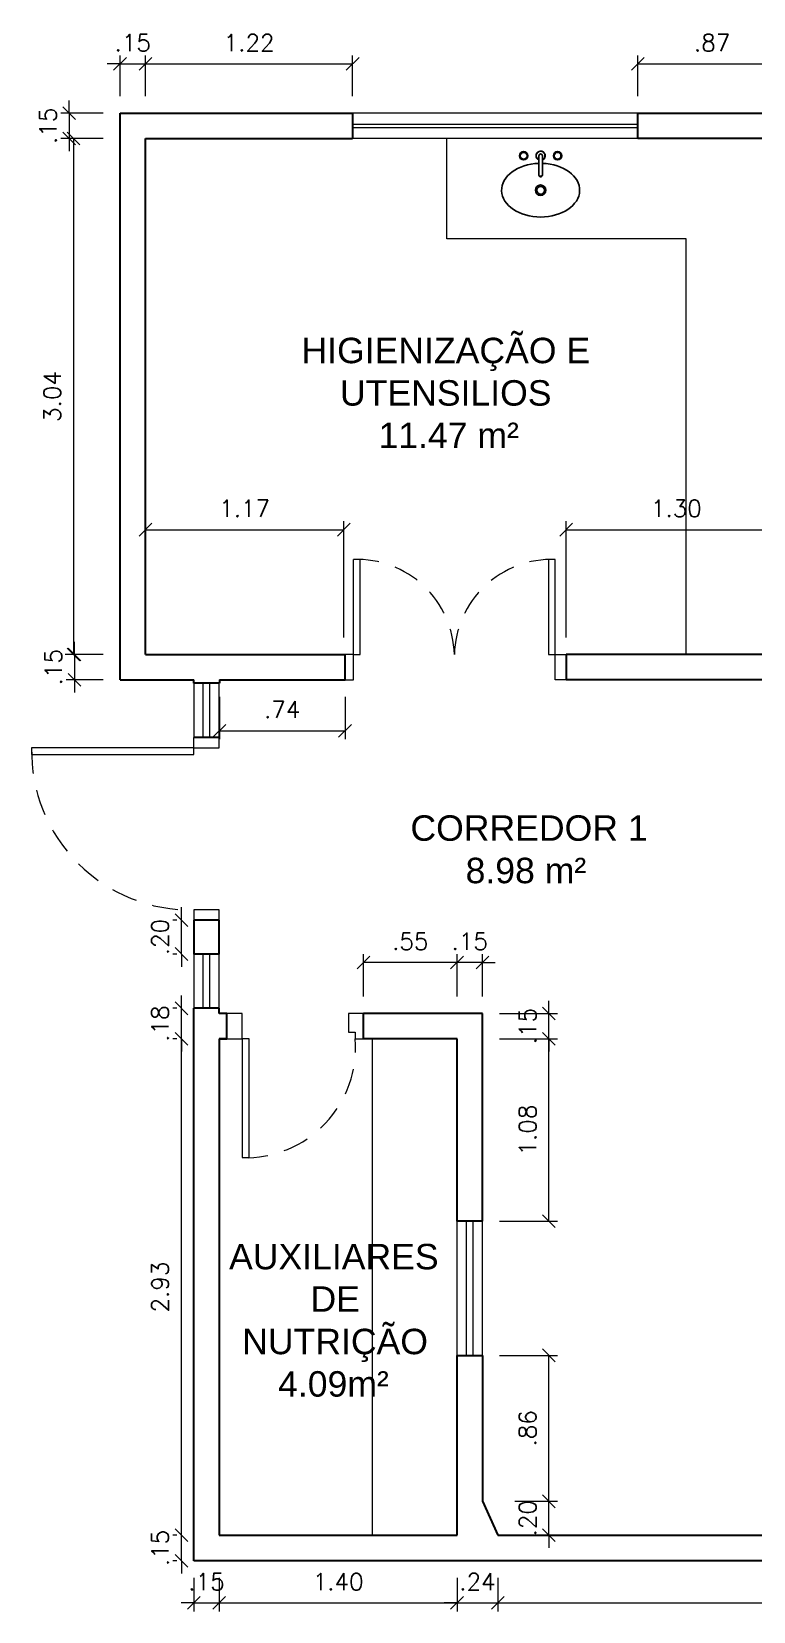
# Model space of a CAD drawing. Header units: centimetres. Extents: x 459.1 to 510, y 305.5 to 323.6.
# Drawn here: x 459.08 to 463.33, y 310.92 to 320.23 of the extents above; entities that cross this region are included whole.
import ezdxf

# ---------------------------------------------------------------- set-up
doc = ezdxf.new("R2010")
doc.units = ezdxf.units.CM
doc.header["$LTSCALE"] = 0.8
doc.linetypes.add('CONTINU', pattern=[0])
doc.linetypes.add('HIDDEN', pattern=[9.525, 6.35, -3.175])
for name, color, linetype, lineweight in [('ARQ-ALVENARIA', 1, 'Continuous', 30), ('ARQ-ALVENARIA FINA', 1, 'Continuous', 20), ('ARQ-COTAS', 30, 'Continuous', 9), ('ARQ-ESQ-TRACEJADA', 2, 'HIDDEN', 9), ('ARQ-ESQUADRIA', 2, 'Continuous', 15), ('ARQ-JANELA', 3, 'CONTINU', 15), ('ARQ-MÓVEIS', 170, 'Continuous', 9), ('ARQ-TEXTO4', 4, 'Continuous', 30)]:
    doc.layers.add(name, color=color, linetype=linetype, lineweight=lineweight)
doc.layers.add('Peça Sanitária', color=9, linetype='Continuous')
doc.styles.add('arial', font='arial.ttf')
doc.styles.add('Romans_Anot', font='romans.shx')
doc.dimstyles.new('Escala 1-50', dxfattribs={"dimscale": 0.5, "dimtxt": 0.2, "dimasz": 0.15, "dimexe": 0.1, "dimexo": 0.2, "dimgap": 0.15, "dimtad": 1, "dimzin": 4, "dimdsep": 46, "dimtxsty": 'Romans_Anot', "dimblk": 'OBLIQUE', "dimcen": 0.25, "dimclrd": 256, "dimclre": 256, "dimclrt": 2, "dimadec": 0, "dimazin": 0, "dimtfac": 1, "dimtix": 1, "dimtmove": 2, "dimatfit": 3, "dimfxl": 1, "dimtfillclr": 256, "dimlwd": -1, "dimlwe": -1, "dimarcsym": 0})

# ---------------------------------------------------------------- blocks, each defined once
blk = doc.blocks.new('_Oblique')
at = {"color": 0, "linetype": 'ByBlock', "lineweight": -2}
blk.add_line((-0.5, -0.5), (0.5, 0.5), dxfattribs=at)
blk = doc.blocks.new('*D74')
at = {"layer": 'ARQ-COTAS', "ltscale": 0.03, "transparency": 16777216}
for p, q in [((459.5972, 319.8491), (459.5972, 320.0888)), ((459.7472, 319.8491), (459.7472, 320.0888)), ((459.5972, 320.0388), (459.5222, 320.0388)), ((459.5972, 320.0388), (459.7472, 320.0388)), ((459.7472, 320.0388), (459.8222, 320.0388))]:
    blk.add_line(p, q, dxfattribs=at)
at = {"layer": 'Defpoints', "color": 0, "lineweight": 5, "ltscale": 0.03, "transparency": 16777216}
for p in [(459.7472, 320.0388), (459.5972, 319.7491), (459.7472, 319.7491)]:
    blk.add_point(p, dxfattribs=at)
at = {"layer": 'ARQ-COTAS', "ltscale": 0.03, "transparency": 16777216, "xscale": 0.075, "yscale": 0.075, "zscale": 0.075}
blk.add_blockref('_Oblique', (459.5972, 320.0388), dxfattribs=at)
at = {"layer": 'ARQ-COTAS', "ltscale": 0.03, "transparency": 16777216, "xscale": 0.075, "yscale": 0.075, "zscale": 0.075, "rotation": 180}
blk.add_blockref('_Oblique', (459.7472, 320.0388), dxfattribs=at)
at = {"layer": 'ARQ-COTAS', "color": 2, "ltscale": 0.03, "transparency": 16777216, "insert": (459.6722, 320.1638), "char_height": 0.1, "attachment_point": 5, "style": 'Romans_Anot'}
blk.add_mtext('.15', dxfattribs=at)
blk = doc.blocks.new('*D75')
at = {"layer": 'ARQ-COTAS', "ltscale": 0.03, "transparency": 16777216}
for p, q in [((459.7472, 319.8491), (459.7472, 320.0888)), ((460.9672, 319.8491), (460.9672, 320.0888)), ((459.7472, 320.0388), (460.9672, 320.0388))]:
    blk.add_line(p, q, dxfattribs=at)
at = {"layer": 'Defpoints', "color": 0, "lineweight": 5, "ltscale": 0.03, "transparency": 16777216}
for p in [(460.9672, 320.0388), (459.7472, 319.7491), (460.9672, 319.7491)]:
    blk.add_point(p, dxfattribs=at)
at = {"layer": 'ARQ-COTAS', "ltscale": 0.03, "transparency": 16777216, "xscale": 0.075, "yscale": 0.075, "zscale": 0.075, "rotation": 180}
blk.add_blockref('_Oblique', (459.7472, 320.0388), dxfattribs=at)
at = {"layer": 'ARQ-COTAS', "ltscale": 0.03, "transparency": 16777216, "xscale": 0.075, "yscale": 0.075, "zscale": 0.075}
blk.add_blockref('_Oblique', (460.9672, 320.0388), dxfattribs=at)
at = {"layer": 'ARQ-COTAS', "color": 2, "ltscale": 0.03, "transparency": 16777216, "insert": (460.3572, 320.1638), "char_height": 0.1, "attachment_point": 5, "style": 'Romans_Anot'}
blk.add_mtext('1.22', dxfattribs=at)
blk = doc.blocks.new('*D77')
at = {"layer": 'ARQ-COTAS', "ltscale": 0.03, "transparency": 16777216}
for p, q in [((462.6472, 319.8491), (462.6472, 320.0888)), ((463.5218, 319.8491), (463.5218, 320.0888)), ((462.6472, 320.0388), (463.5218, 320.0388))]:
    blk.add_line(p, q, dxfattribs=at)
at = {"layer": 'Defpoints', "color": 0, "lineweight": 5, "ltscale": 0.03, "transparency": 16777216}
for p in [(463.5218, 320.0388), (462.6472, 319.7491), (463.5218, 319.7491)]:
    blk.add_point(p, dxfattribs=at)
at = {"layer": 'ARQ-COTAS', "ltscale": 0.03, "transparency": 16777216, "xscale": 0.075, "yscale": 0.075, "zscale": 0.075, "rotation": 180}
blk.add_blockref('_Oblique', (462.6472, 320.0388), dxfattribs=at)
at = {"layer": 'ARQ-COTAS', "ltscale": 0.03, "transparency": 16777216, "xscale": 0.075, "yscale": 0.075, "zscale": 0.075}
blk.add_blockref('_Oblique', (463.5218, 320.0388), dxfattribs=at)
at = {"layer": 'ARQ-COTAS', "color": 2, "ltscale": 0.03, "transparency": 16777216, "insert": (463.0845, 320.1638), "char_height": 0.1, "attachment_point": 5, "style": 'Romans_Anot'}
blk.add_mtext('.87', dxfattribs=at)
blk = doc.blocks.new('*D105')
at = {"layer": 'ARQ-COTAS', "ltscale": 0.03, "transparency": 16777216}
for p, q in [((459.9585, 311.3691), (459.9585, 311.4441)), ((459.9318, 311.3691), (459.9085, 311.3691)), ((459.9585, 311.2191), (459.9585, 311.3691)), ((459.9318, 311.2191), (459.9085, 311.2191)), ((459.9585, 311.2191), (459.9585, 311.1441))]:
    blk.add_line(p, q, dxfattribs=at)
at = {"layer": 'Defpoints', "color": 0, "lineweight": 5, "ltscale": 0.03, "transparency": 16777216}
for p in [(459.9585, 311.3691), (460.0318, 311.3691), (460.0318, 311.2191)]:
    blk.add_point(p, dxfattribs=at)
at = {"layer": 'ARQ-COTAS', "ltscale": 0.03, "transparency": 16777216, "xscale": 0.075, "yscale": 0.075, "zscale": 0.075}
for p, rotation in [((459.9585, 311.3691), 270), ((459.9585, 311.2191), 90)]:
    blk.add_blockref('_Oblique', p, dxfattribs=dict(at, rotation=rotation))
at = {"layer": 'ARQ-COTAS', "color": 2, "ltscale": 0.03, "transparency": 16777216, "insert": (459.8335, 311.2941), "char_height": 0.1, "attachment_point": 5, "rotation": 90, "style": 'Romans_Anot'}
blk.add_mtext('.15', dxfattribs=at)
blk = doc.blocks.new('*D106')
at = {"layer": 'ARQ-COTAS', "ltscale": 0.03, "transparency": 16777216}
for p, q in [((459.9318, 314.2941), (459.9085, 314.2941)), ((459.9585, 311.3691), (459.9585, 314.2941)), ((459.9318, 311.3691), (459.9085, 311.3691))]:
    blk.add_line(p, q, dxfattribs=at)
at = {"layer": 'Defpoints', "color": 0, "lineweight": 5, "ltscale": 0.03, "transparency": 16777216}
for p in [(459.9585, 314.2941), (460.0318, 314.2941), (460.0318, 311.3691)]:
    blk.add_point(p, dxfattribs=at)
at = {"layer": 'ARQ-COTAS', "ltscale": 0.03, "transparency": 16777216, "xscale": 0.075, "yscale": 0.075, "zscale": 0.075}
for p, rotation in [((459.9585, 314.2941), 90), ((459.9585, 311.3691), 270)]:
    blk.add_blockref('_Oblique', p, dxfattribs=dict(at, rotation=rotation))
at = {"layer": 'ARQ-COTAS', "color": 2, "ltscale": 0.03, "transparency": 16777216, "insert": (459.8335, 312.8316), "char_height": 0.1, "attachment_point": 5, "rotation": 90, "style": 'Romans_Anot'}
blk.add_mtext('2.93', dxfattribs=at)
blk = doc.blocks.new('*D107')
at = {"layer": 'ARQ-COTAS', "ltscale": 0.03, "transparency": 16777216}
for p, q in [((459.9318, 314.4741), (459.9085, 314.4741)), ((459.9585, 314.4741), (459.9585, 314.5491)), ((459.9585, 314.2941), (459.9585, 314.4741)), ((459.9318, 314.2941), (459.9085, 314.2941)), ((459.9585, 314.2941), (459.9585, 314.2191))]:
    blk.add_line(p, q, dxfattribs=at)
at = {"layer": 'Defpoints', "color": 0, "lineweight": 5, "ltscale": 0.03, "transparency": 16777216}
for p in [(459.9585, 314.4741), (460.0318, 314.4741), (460.0318, 314.2941)]:
    blk.add_point(p, dxfattribs=at)
at = {"layer": 'ARQ-COTAS', "ltscale": 0.03, "transparency": 16777216, "xscale": 0.075, "yscale": 0.075, "zscale": 0.075}
for p, rotation in [((459.9585, 314.4741), 270), ((459.9585, 314.2941), 90)]:
    blk.add_blockref('_Oblique', p, dxfattribs=dict(at, rotation=rotation))
at = {"layer": 'ARQ-COTAS', "color": 2, "ltscale": 0.03, "transparency": 16777216, "insert": (459.8335, 314.3841), "char_height": 0.1, "attachment_point": 5, "rotation": 90, "style": 'Romans_Anot'}
blk.add_mtext('.18', dxfattribs=at)
blk = doc.blocks.new('*D109')
at = {"layer": 'ARQ-COTAS', "ltscale": 0.03, "transparency": 16777216}
for p, q in [((459.9585, 314.9941), (459.9585, 315.0691)), ((459.9318, 314.9941), (459.9085, 314.9941)), ((459.9585, 314.7941), (459.9585, 314.9941)), ((459.9318, 314.7941), (459.9085, 314.7941)), ((459.9585, 314.7941), (459.9585, 314.7191))]:
    blk.add_line(p, q, dxfattribs=at)
at = {"layer": 'Defpoints', "color": 0, "lineweight": 5, "ltscale": 0.03, "transparency": 16777216}
for p in [(459.9585, 314.9941), (460.0318, 314.9941), (460.0318, 314.7941)]:
    blk.add_point(p, dxfattribs=at)
at = {"layer": 'ARQ-COTAS', "ltscale": 0.03, "transparency": 16777216, "xscale": 0.075, "yscale": 0.075, "zscale": 0.075}
for p, rotation in [((459.9585, 314.9941), 270), ((459.9585, 314.7941), 90)]:
    blk.add_blockref('_Oblique', p, dxfattribs=dict(at, rotation=rotation))
at = {"layer": 'ARQ-COTAS', "color": 2, "ltscale": 0.03, "transparency": 16777216, "insert": (459.8335, 314.8941), "char_height": 0.1, "attachment_point": 5, "rotation": 90, "style": 'Romans_Anot'}
blk.add_mtext('.20', dxfattribs=at)
blk = doc.blocks.new('*D111')
at = {"layer": 'ARQ-COTAS', "ltscale": 0.03, "transparency": 16777216}
for p, q in [((459.7472, 316.6591), (459.7472, 317.3445)), ((459.7472, 317.2945), (460.9147, 317.2945)), ((460.9147, 316.6591), (460.9147, 317.3445))]:
    blk.add_line(p, q, dxfattribs=at)
at = {"layer": 'Defpoints', "color": 0, "lineweight": 5, "ltscale": 0.03, "transparency": 16777216}
for p in [(460.9147, 317.2945), (459.7472, 316.5591), (460.9147, 316.5591)]:
    blk.add_point(p, dxfattribs=at)
at = {"layer": 'ARQ-COTAS', "ltscale": 0.03, "transparency": 16777216, "xscale": 0.075, "yscale": 0.075, "zscale": 0.075, "rotation": 180}
blk.add_blockref('_Oblique', (459.7472, 317.2945), dxfattribs=at)
at = {"layer": 'ARQ-COTAS', "ltscale": 0.03, "transparency": 16777216, "xscale": 0.075, "yscale": 0.075, "zscale": 0.075}
blk.add_blockref('_Oblique', (460.9147, 317.2945), dxfattribs=at)
at = {"layer": 'ARQ-COTAS', "color": 2, "ltscale": 0.03, "transparency": 16777216, "insert": (460.331, 317.4195), "char_height": 0.1, "attachment_point": 5, "style": 'Romans_Anot'}
blk.add_mtext('1.17', dxfattribs=at)
blk = doc.blocks.new('*D113')
at = {"layer": 'ARQ-COTAS', "ltscale": 0.03, "transparency": 16777216}
for p, q in [((462.2252, 316.6591), (462.2252, 317.3445)), ((462.2252, 317.2945), (463.5218, 317.2945)), ((463.5218, 316.6591), (463.5218, 317.3445))]:
    blk.add_line(p, q, dxfattribs=at)
at = {"layer": 'Defpoints', "color": 0, "lineweight": 5, "ltscale": 0.03, "transparency": 16777216}
for p in [(463.5218, 317.2945), (462.2252, 316.5591), (463.5218, 316.5591)]:
    blk.add_point(p, dxfattribs=at)
at = {"layer": 'ARQ-COTAS', "ltscale": 0.03, "transparency": 16777216, "xscale": 0.075, "yscale": 0.075, "zscale": 0.075, "rotation": 180}
blk.add_blockref('_Oblique', (462.2252, 317.2945), dxfattribs=at)
at = {"layer": 'ARQ-COTAS', "ltscale": 0.03, "transparency": 16777216, "xscale": 0.075, "yscale": 0.075, "zscale": 0.075}
blk.add_blockref('_Oblique', (463.5218, 317.2945), dxfattribs=at)
at = {"layer": 'ARQ-COTAS', "color": 2, "ltscale": 0.03, "transparency": 16777216, "insert": (462.8735, 317.4195), "char_height": 0.1, "attachment_point": 5, "style": 'Romans_Anot'}
blk.add_mtext('1.30', dxfattribs=at)
blk = doc.blocks.new('*D115')
at = {"layer": 'ARQ-COTAS', "ltscale": 0.03, "transparency": 16777216}
for p, q in [((460.1822, 316.3091), (460.1822, 316.0599)), ((460.9222, 316.3091), (460.9222, 316.0599)), ((460.1822, 316.1099), (460.9222, 316.1099))]:
    blk.add_line(p, q, dxfattribs=at)
at = {"layer": 'Defpoints', "color": 0, "lineweight": 5, "ltscale": 0.03, "transparency": 16777216}
for p in [(460.1822, 316.4091), (460.9222, 316.4091), (460.9222, 316.1099)]:
    blk.add_point(p, dxfattribs=at)
at = {"layer": 'ARQ-COTAS', "ltscale": 0.03, "transparency": 16777216, "xscale": 0.075, "yscale": 0.075, "zscale": 0.075, "rotation": 180}
blk.add_blockref('_Oblique', (460.1822, 316.1099), dxfattribs=at)
at = {"layer": 'ARQ-COTAS', "ltscale": 0.03, "transparency": 16777216, "xscale": 0.075, "yscale": 0.075, "zscale": 0.075}
blk.add_blockref('_Oblique', (460.9222, 316.1099), dxfattribs=at)
at = {"layer": 'ARQ-COTAS', "color": 2, "ltscale": 0.03, "transparency": 16777216, "insert": (460.5522, 316.2349), "char_height": 0.1, "attachment_point": 5, "style": 'Romans_Anot'}
blk.add_mtext('.74', dxfattribs=at)
blk = doc.blocks.new('*D121')
at = {"layer": 'ARQ-COTAS', "ltscale": 0.03, "transparency": 16777216}
for p, q in [((460.0318, 311.1191), (460.0318, 310.9203)), ((460.1818, 311.1191), (460.1818, 310.9203)), ((460.0318, 310.9703), (459.9568, 310.9703)), ((460.0318, 310.9703), (460.1818, 310.9703)), ((460.1818, 310.9703), (460.2568, 310.9703))]:
    blk.add_line(p, q, dxfattribs=at)
at = {"layer": 'Defpoints', "color": 0, "lineweight": 5, "ltscale": 0.03, "transparency": 16777216}
for p in [(460.0318, 311.2191), (460.1818, 311.2191), (460.1818, 310.9703)]:
    blk.add_point(p, dxfattribs=at)
at = {"layer": 'ARQ-COTAS', "ltscale": 0.03, "transparency": 16777216, "xscale": 0.075, "yscale": 0.075, "zscale": 0.075}
blk.add_blockref('_Oblique', (460.0318, 310.9703), dxfattribs=at)
at = {"layer": 'ARQ-COTAS', "ltscale": 0.03, "transparency": 16777216, "xscale": 0.075, "yscale": 0.075, "zscale": 0.075, "rotation": 180}
blk.add_blockref('_Oblique', (460.1818, 310.9703), dxfattribs=at)
at = {"layer": 'ARQ-COTAS', "color": 2, "ltscale": 0.03, "transparency": 16777216, "insert": (460.1068, 311.0953), "char_height": 0.1, "attachment_point": 5, "style": 'Romans_Anot'}
blk.add_mtext('.15', dxfattribs=at)
blk = doc.blocks.new('*D122')
at = {"layer": 'ARQ-COTAS', "ltscale": 0.03, "transparency": 16777216}
for p, q in [((460.1818, 311.1191), (460.1818, 310.9203)), ((461.5818, 311.1191), (461.5818, 310.9203)), ((460.1818, 310.9703), (461.5818, 310.9703))]:
    blk.add_line(p, q, dxfattribs=at)
at = {"layer": 'Defpoints', "color": 0, "lineweight": 5, "ltscale": 0.03, "transparency": 16777216}
for p in [(460.1818, 311.2191), (461.5818, 311.2191), (461.5818, 310.9703)]:
    blk.add_point(p, dxfattribs=at)
at = {"layer": 'ARQ-COTAS', "ltscale": 0.03, "transparency": 16777216, "xscale": 0.075, "yscale": 0.075, "zscale": 0.075, "rotation": 180}
blk.add_blockref('_Oblique', (460.1818, 310.9703), dxfattribs=at)
at = {"layer": 'ARQ-COTAS', "ltscale": 0.03, "transparency": 16777216, "xscale": 0.075, "yscale": 0.075, "zscale": 0.075}
blk.add_blockref('_Oblique', (461.5818, 310.9703), dxfattribs=at)
at = {"layer": 'ARQ-COTAS', "color": 2, "ltscale": 0.03, "transparency": 16777216, "insert": (460.8818, 311.0953), "char_height": 0.1, "attachment_point": 5, "style": 'Romans_Anot'}
blk.add_mtext('1.40', dxfattribs=at)
blk = doc.blocks.new('*D123')
at = {"layer": 'ARQ-COTAS', "ltscale": 0.03, "transparency": 16777216}
for p, q in [((461.5818, 311.1191), (461.5818, 310.9203)), ((461.8228, 311.1191), (461.8228, 310.9203)), ((461.5818, 310.9703), (461.5068, 310.9703)), ((461.5818, 310.9703), (461.8228, 310.9703)), ((461.8228, 310.9703), (461.8978, 310.9703))]:
    blk.add_line(p, q, dxfattribs=at)
at = {"layer": 'Defpoints', "color": 0, "lineweight": 5, "ltscale": 0.03, "transparency": 16777216}
for p in [(461.5818, 311.2191), (461.8228, 311.2191), (461.8228, 310.9703)]:
    blk.add_point(p, dxfattribs=at)
at = {"layer": 'ARQ-COTAS', "ltscale": 0.03, "transparency": 16777216, "xscale": 0.075, "yscale": 0.075, "zscale": 0.075}
blk.add_blockref('_Oblique', (461.5818, 310.9703), dxfattribs=at)
at = {"layer": 'ARQ-COTAS', "ltscale": 0.03, "transparency": 16777216, "xscale": 0.075, "yscale": 0.075, "zscale": 0.075, "rotation": 180}
blk.add_blockref('_Oblique', (461.8228, 310.9703), dxfattribs=at)
at = {"layer": 'ARQ-COTAS', "color": 2, "ltscale": 0.03, "transparency": 16777216, "insert": (461.7023, 311.0953), "char_height": 0.1, "attachment_point": 5, "style": 'Romans_Anot'}
blk.add_mtext('.24', dxfattribs=at)
blk = doc.blocks.new('*D124')
at = {"layer": 'ARQ-COTAS', "ltscale": 0.03, "transparency": 16777216}
for p, q in [((461.8228, 311.1191), (461.8228, 310.9203)), ((466.18, 311.1191), (466.18, 310.9203)), ((461.8228, 310.9703), (466.18, 310.9703))]:
    blk.add_line(p, q, dxfattribs=at)
at = {"layer": 'Defpoints', "color": 0, "lineweight": 5, "ltscale": 0.03, "transparency": 16777216}
for p in [(461.8228, 311.2191), (466.18, 311.2191), (466.18, 310.9703)]:
    blk.add_point(p, dxfattribs=at)
at = {"layer": 'ARQ-COTAS', "ltscale": 0.03, "transparency": 16777216, "xscale": 0.075, "yscale": 0.075, "zscale": 0.075, "rotation": 180}
blk.add_blockref('_Oblique', (461.8228, 310.9703), dxfattribs=at)
at = {"layer": 'ARQ-COTAS', "ltscale": 0.03, "transparency": 16777216, "xscale": 0.075, "yscale": 0.075, "zscale": 0.075}
blk.add_blockref('_Oblique', (466.18, 310.9703), dxfattribs=at)
at = {"layer": 'ARQ-COTAS', "color": 2, "ltscale": 0.03, "transparency": 16777216, "insert": (464.0014, 311.0953), "char_height": 0.1, "attachment_point": 5, "style": 'Romans_Anot'}
blk.add_mtext('4.36', dxfattribs=at)
blk = doc.blocks.new('*D133')
at = {"layer": 'ARQ-COTAS', "ltscale": 0.03, "transparency": 16777216}
for p, q in [((462.1228, 311.5691), (462.1228, 311.6441)), ((461.9228, 311.5691), (462.1728, 311.5691)), ((462.1228, 311.3691), (462.1228, 311.5691)), ((461.9228, 311.3691), (462.1728, 311.3691)), ((462.1228, 311.3691), (462.1228, 311.2941))]:
    blk.add_line(p, q, dxfattribs=at)
at = {"layer": 'Defpoints', "color": 0, "lineweight": 5, "ltscale": 0.03, "transparency": 16777216}
for p in [(461.8228, 311.5691), (462.1228, 311.5691), (461.8228, 311.3691)]:
    blk.add_point(p, dxfattribs=at)
at = {"layer": 'ARQ-COTAS', "ltscale": 0.03, "transparency": 16777216, "xscale": 0.075, "yscale": 0.075, "zscale": 0.075}
for p, rotation in [((462.1228, 311.5691), 270), ((462.1228, 311.3691), 90)]:
    blk.add_blockref('_Oblique', p, dxfattribs=dict(at, rotation=rotation))
at = {"layer": 'ARQ-COTAS', "color": 2, "ltscale": 0.03, "transparency": 16777216, "insert": (461.9978, 311.4691), "char_height": 0.1, "attachment_point": 5, "rotation": 90, "style": 'Romans_Anot'}
blk.add_mtext('.20', dxfattribs=at)
blk = doc.blocks.new('*D134')
at = {"layer": 'ARQ-COTAS', "ltscale": 0.03, "transparency": 16777216}
for p, q in [((461.8318, 312.4291), (462.1728, 312.4291)), ((462.1228, 311.5691), (462.1228, 312.4291)), ((461.9228, 311.5691), (462.1728, 311.5691))]:
    blk.add_line(p, q, dxfattribs=at)
at = {"layer": 'Defpoints', "color": 0, "lineweight": 5, "ltscale": 0.03, "transparency": 16777216}
for p in [(461.7318, 312.4291), (462.1228, 312.4291), (461.8228, 311.5691)]:
    blk.add_point(p, dxfattribs=at)
at = {"layer": 'ARQ-COTAS', "ltscale": 0.03, "transparency": 16777216, "xscale": 0.075, "yscale": 0.075, "zscale": 0.075}
for p, rotation in [((462.1228, 312.4291), 90), ((462.1228, 311.5691), 270)]:
    blk.add_blockref('_Oblique', p, dxfattribs=dict(at, rotation=rotation))
at = {"layer": 'ARQ-COTAS', "color": 2, "ltscale": 0.03, "transparency": 16777216, "insert": (461.9978, 311.9991), "char_height": 0.1, "attachment_point": 5, "rotation": 90, "style": 'Romans_Anot'}
blk.add_mtext('.86', dxfattribs=at)
blk = doc.blocks.new('*D136')
at = {"layer": 'ARQ-COTAS', "ltscale": 0.03, "transparency": 16777216}
for p, q in [((461.8318, 314.2941), (462.1728, 314.2941)), ((462.1228, 313.2191), (462.1228, 314.2941)), ((461.8318, 313.2191), (462.1728, 313.2191))]:
    blk.add_line(p, q, dxfattribs=at)
at = {"layer": 'Defpoints', "color": 0, "lineweight": 5, "ltscale": 0.03, "transparency": 16777216}
for p in [(461.7318, 314.2941), (462.1228, 314.2941), (461.7318, 313.2191)]:
    blk.add_point(p, dxfattribs=at)
at = {"layer": 'ARQ-COTAS', "ltscale": 0.03, "transparency": 16777216, "xscale": 0.075, "yscale": 0.075, "zscale": 0.075}
for p, rotation in [((462.1228, 314.2941), 90), ((462.1228, 313.2191), 270)]:
    blk.add_blockref('_Oblique', p, dxfattribs=dict(at, rotation=rotation))
at = {"layer": 'ARQ-COTAS', "color": 2, "ltscale": 0.03, "transparency": 16777216, "insert": (461.9978, 313.7566), "char_height": 0.1, "attachment_point": 5, "rotation": 90, "style": 'Romans_Anot'}
blk.add_mtext('1.08', dxfattribs=at)
blk = doc.blocks.new('*D137')
at = {"layer": 'ARQ-COTAS', "ltscale": 0.03, "transparency": 16777216}
for p, q in [((462.1228, 314.4441), (462.1228, 314.5191)), ((461.8318, 314.4441), (462.1728, 314.4441)), ((462.1228, 314.2941), (462.1228, 314.4441)), ((461.8318, 314.2941), (462.1728, 314.2941)), ((462.1228, 314.2941), (462.1228, 314.2191))]:
    blk.add_line(p, q, dxfattribs=at)
at = {"layer": 'Defpoints', "color": 0, "lineweight": 5, "ltscale": 0.03, "transparency": 16777216}
for p in [(461.7318, 314.4441), (462.1228, 314.4441), (461.7318, 314.2941)]:
    blk.add_point(p, dxfattribs=at)
at = {"layer": 'ARQ-COTAS', "ltscale": 0.03, "transparency": 16777216, "xscale": 0.075, "yscale": 0.075, "zscale": 0.075}
for p, rotation in [((462.1228, 314.4441), 270), ((462.1228, 314.2941), 90)]:
    blk.add_blockref('_Oblique', p, dxfattribs=dict(at, rotation=rotation))
at = {"layer": 'ARQ-COTAS', "color": 2, "ltscale": 0.03, "transparency": 16777216, "insert": (461.9978, 314.3691), "char_height": 0.1, "attachment_point": 5, "rotation": 90, "style": 'Romans_Anot'}
blk.add_mtext('.15', dxfattribs=at)
blk = doc.blocks.new('*D138')
at = {"layer": 'ARQ-COTAS', "ltscale": 0.03, "transparency": 16777216}
for p, q in [((461.5818, 314.7438), (461.5068, 314.7438)), ((461.5818, 314.5441), (461.5818, 314.7938)), ((461.7318, 314.7438), (461.5818, 314.7438)), ((461.7318, 314.5441), (461.7318, 314.7938)), ((461.7318, 314.7438), (461.8068, 314.7438))]:
    blk.add_line(p, q, dxfattribs=at)
at = {"layer": 'Defpoints', "color": 0, "lineweight": 5, "ltscale": 0.03, "transparency": 16777216}
for p in [(461.5818, 314.7438), (461.5818, 314.4441), (461.7318, 314.4441)]:
    blk.add_point(p, dxfattribs=at)
at = {"layer": 'ARQ-COTAS', "ltscale": 0.03, "transparency": 16777216, "xscale": 0.075, "yscale": 0.075, "zscale": 0.075}
blk.add_blockref('_Oblique', (461.5818, 314.7438), dxfattribs=at)
at = {"layer": 'ARQ-COTAS', "ltscale": 0.03, "transparency": 16777216, "xscale": 0.075, "yscale": 0.075, "zscale": 0.075, "rotation": 180}
blk.add_blockref('_Oblique', (461.7318, 314.7438), dxfattribs=at)
at = {"layer": 'ARQ-COTAS', "color": 2, "ltscale": 0.03, "transparency": 16777216, "insert": (461.6568, 314.8688), "char_height": 0.1, "attachment_point": 5, "style": 'Romans_Anot'}
blk.add_mtext('.15', dxfattribs=at)
blk = doc.blocks.new('*D139')
at = {"layer": 'ARQ-COTAS', "ltscale": 0.03, "transparency": 16777216}
for p, q in [((461.0318, 314.5441), (461.0318, 314.7938)), ((461.5818, 314.7438), (461.0318, 314.7438)), ((461.5818, 314.5441), (461.5818, 314.7938))]:
    blk.add_line(p, q, dxfattribs=at)
at = {"layer": 'Defpoints', "color": 0, "lineweight": 5, "ltscale": 0.03, "transparency": 16777216}
for p in [(461.0318, 314.7438), (461.0318, 314.4441), (461.5818, 314.4441)]:
    blk.add_point(p, dxfattribs=at)
at = {"layer": 'ARQ-COTAS', "ltscale": 0.03, "transparency": 16777216, "xscale": 0.075, "yscale": 0.075, "zscale": 0.075, "rotation": 180}
blk.add_blockref('_Oblique', (461.0318, 314.7438), dxfattribs=at)
at = {"layer": 'ARQ-COTAS', "ltscale": 0.03, "transparency": 16777216, "xscale": 0.075, "yscale": 0.075, "zscale": 0.075}
blk.add_blockref('_Oblique', (461.5818, 314.7438), dxfattribs=at)
at = {"layer": 'ARQ-COTAS', "color": 2, "ltscale": 0.03, "transparency": 16777216, "insert": (461.3068, 314.8688), "char_height": 0.1, "attachment_point": 5, "style": 'Romans_Anot'}
blk.add_mtext('.55', dxfattribs=at)
blk = doc.blocks.new('*D399')
at = {"layer": 'ARQ-COTAS', "ltscale": 0.03, "transparency": 16777216}
for p, q in [((459.2982, 319.7491), (459.2982, 319.8241)), ((459.4972, 319.7491), (459.2482, 319.7491)), ((459.2982, 319.7491), (459.2982, 319.5991)), ((459.4972, 319.5991), (459.2482, 319.5991)), ((459.2982, 319.5991), (459.2982, 319.5241))]:
    blk.add_line(p, q, dxfattribs=at)
at = {"layer": 'Defpoints', "color": 0, "lineweight": 5, "ltscale": 0.03, "transparency": 16777216}
for p in [(459.5972, 319.7491), (459.2982, 319.5991), (459.5972, 319.5991)]:
    blk.add_point(p, dxfattribs=at)
at = {"layer": 'ARQ-COTAS', "ltscale": 0.03, "transparency": 16777216, "xscale": 0.075, "yscale": 0.075, "zscale": 0.075}
for p, rotation in [((459.2982, 319.7491), 270), ((459.2982, 319.5991), 90)]:
    blk.add_blockref('_Oblique', p, dxfattribs=dict(at, rotation=rotation))
at = {"layer": 'ARQ-COTAS', "color": 2, "ltscale": 0.03, "transparency": 16777216, "insert": (459.1732, 319.6741), "char_height": 0.1, "attachment_point": 5, "rotation": 90, "style": 'Romans_Anot'}
blk.add_mtext('.15', dxfattribs=at)
blk = doc.blocks.new('*D400')
at = {"layer": 'ARQ-COTAS', "ltscale": 0.03, "transparency": 16777216}
for p, q in [((459.4972, 319.5991), (459.2734, 319.5991)), ((459.3234, 319.5991), (459.3234, 316.5591)), ((459.4972, 316.5591), (459.2734, 316.5591))]:
    blk.add_line(p, q, dxfattribs=at)
at = {"layer": 'Defpoints', "color": 0, "lineweight": 5, "ltscale": 0.03, "transparency": 16777216}
for p in [(459.5972, 319.5991), (459.3234, 316.5591), (459.5972, 316.5591)]:
    blk.add_point(p, dxfattribs=at)
at = {"layer": 'ARQ-COTAS', "ltscale": 0.03, "transparency": 16777216, "xscale": 0.075, "yscale": 0.075, "zscale": 0.075}
for p, rotation in [((459.3234, 319.5991), 90), ((459.3234, 316.5591), 270)]:
    blk.add_blockref('_Oblique', p, dxfattribs=dict(at, rotation=rotation))
at = {"layer": 'ARQ-COTAS', "color": 2, "ltscale": 0.03, "transparency": 16777216, "insert": (459.1984, 318.0791), "char_height": 0.1, "attachment_point": 5, "rotation": 90, "style": 'Romans_Anot'}
blk.add_mtext('3.04', dxfattribs=at)
blk = doc.blocks.new('*D401')
at = {"layer": 'ARQ-COTAS', "ltscale": 0.03, "transparency": 16777216}
for p, q in [((459.3298, 316.5591), (459.3298, 316.6341)), ((459.4972, 316.5591), (459.2798, 316.5591)), ((459.3298, 316.5591), (459.3298, 316.4091)), ((459.4972, 316.4091), (459.2798, 316.4091)), ((459.3298, 316.4091), (459.3298, 316.3341))]:
    blk.add_line(p, q, dxfattribs=at)
at = {"layer": 'Defpoints', "color": 0, "lineweight": 5, "ltscale": 0.03, "transparency": 16777216}
for p in [(459.5972, 316.5591), (459.3298, 316.4091), (459.5972, 316.4091)]:
    blk.add_point(p, dxfattribs=at)
at = {"layer": 'ARQ-COTAS', "ltscale": 0.03, "transparency": 16777216, "xscale": 0.075, "yscale": 0.075, "zscale": 0.075}
for p, rotation in [((459.3298, 316.5591), 270), ((459.3298, 316.4091), 90)]:
    blk.add_blockref('_Oblique', p, dxfattribs=dict(at, rotation=rotation))
at = {"layer": 'ARQ-COTAS', "color": 2, "ltscale": 0.03, "transparency": 16777216, "insert": (459.2048, 316.4841), "char_height": 0.1, "attachment_point": 5, "rotation": 90, "style": 'Romans_Anot'}
blk.add_mtext('.15', dxfattribs=at)

msp = doc.modelspace()

# ---------------------------------------------------------------- linework, layer by layer
at = {"layer": 'ARQ-ALVENARIA'}
for p, q in [((459.5972, 316.4091), (459.5972, 319.7491)), ((459.5972, 319.7491), (460.9672, 319.7491)), ((460.9672, 319.7491), (460.9672, 319.5991)), ((462.6472, 319.5991), (462.6472, 319.7491)), ((462.6472, 319.7491), (465.2886, 319.7491)), ((459.7472, 316.5591), (459.7472, 319.5991)), ((459.7472, 319.5991), (460.9672, 319.5991)), ((463.5218, 319.5991), (462.6472, 319.5991)), ((459.7472, 316.5591), (460.9222, 316.5591)), ((460.9222, 316.4091), (460.9222, 316.5591)), ((462.2252, 316.5591), (462.2252, 316.4091)), ((463.5572, 316.5591), (462.2252, 316.5591)), ((462.2252, 316.5591), (462.2252, 316.4091)), ((460.0318, 316.3891), (460.0318, 316.4091)), ((460.1818, 316.3891), (460.0318, 316.3891)), ((460.1822, 316.4091), (460.9222, 316.4091)), ((463.5218, 316.4091), (462.2252, 316.4091)), ((460.1818, 316.0691), (460.0318, 316.0691)), ((460.1818, 314.9941), (460.0318, 314.9941)), ((460.0318, 314.9941), (460.0318, 314.7941)), ((460.1818, 314.7941), (460.1818, 314.9941)), ((460.1818, 314.7941), (460.0318, 314.7941)), ((460.0318, 311.2191), (460.0318, 314.4741)), ((460.1818, 314.4741), (460.0318, 314.4741)), ((460.1818, 314.4441), (460.1818, 314.4741)), ((460.2268, 314.4441), (460.1818, 314.4441)), ((460.2268, 314.2941), (460.2268, 314.4441)), ((461.7318, 314.4441), (461.0318, 314.4441)), ((461.0318, 314.2941), (461.0318, 314.4441)), ((461.7318, 313.2191), (461.7318, 314.4441)), ((460.1818, 314.2941), (460.1818, 311.3691)), ((460.2268, 314.2941), (460.1818, 314.2941)), ((460.1818, 314.2941), (460.2268, 314.2941)), ((460.1818, 314.2941), (460.2268, 314.2941)), ((461.5818, 314.2941), (461.0318, 314.2941)), ((461.5818, 314.2941), (461.0318, 314.2941)), ((461.5818, 313.2191), (461.5818, 314.2941)), ((461.7318, 313.2191), (461.5818, 313.2191)), ((461.5818, 311.3691), (461.5818, 312.4291)), ((461.5818, 312.4291), (461.7318, 312.4291)), ((461.7318, 312.4291), (461.7318, 311.5691)), ((461.7318, 311.5691), (461.8228, 311.3691)), ((460.1818, 311.3691), (461.5818, 311.3691)), ((461.8228, 311.3691), (466.1828, 311.3691)), ((466.18, 311.2191), (460.0318, 311.2191))]:
    msp.add_line(p, q, dxfattribs=at)
at = {"layer": 'ARQ-ALVENARIA', "ltscale": 0.03}
for p, q in [((459.5972, 316.4091), (460.0318, 316.4091)), ((460.1822, 316.4091), (460.1822, 316.3891))]:
    msp.add_line(p, q, dxfattribs=at)
at = {"layer": 'ARQ-ALVENARIA FINA'}
for p, q in [((462.6472, 319.7491), (460.9672, 319.7491)), ((462.6472, 319.5991), (460.9672, 319.5991)), ((460.1818, 316.0691), (460.1818, 316.3891)), ((460.0318, 314.7941), (460.0318, 314.4741)), ((460.1818, 314.4741), (460.1818, 314.7941)), ((461.5818, 312.4291), (461.5818, 313.2191)), ((461.7318, 312.4291), (461.7318, 313.2191))]:
    msp.add_line(p, q, dxfattribs=at)
at = {"layer": 'ARQ-ALVENARIA FINA', "ltscale": 0.03}
msp.add_line((460.0318, 316.3891), (460.0318, 316.0691), dxfattribs=at)
at = {"layer": 'ARQ-ESQ-TRACEJADA', "ltscale": 0.03}
for centre, radius, start, end in [((460.9922, 316.5453), 0.5742, 1.37901, 91.99619), ((462.1402, 316.5453), 0.5742, 88.00381, 178.62099), ((460.0118, 315.9891), 0.9352, 178.77461, 271.22539), ((460.3368, 314.241), 0.6472, 268.2291, 4.7085)]:
    msp.add_arc(centre, radius, start, end, dxfattribs=at)
at = {"layer": 'ARQ-ESQUADRIA'}
for p, q in [((461.0122, 317.1191), (460.9722, 317.1191)), ((460.9722, 316.5591), (460.9722, 317.1191)), ((461.0122, 316.5591), (461.0122, 317.1191)), ((462.1602, 317.1191), (462.1202, 317.1191)), ((462.1202, 317.1191), (462.1202, 316.5591)), ((462.1602, 317.1191), (462.1202, 317.1191)), ((462.1602, 316.5591), (462.1602, 317.1191)), ((460.9222, 316.5591), (460.9072, 316.5591)), ((460.9722, 316.5591), (460.9222, 316.5591)), ((460.9722, 316.4091), (460.9722, 316.5591)), ((460.9722, 316.5591), (461.0122, 316.5591)), ((462.1202, 316.5591), (462.1602, 316.5591)), ((462.1602, 316.4091), (462.1602, 316.5591)), ((462.1602, 316.5591), (462.2102, 316.5591)), ((462.2102, 316.5591), (462.2252, 316.5591)), ((460.9222, 316.4091), (460.9722, 316.4091)), ((462.2102, 316.4091), (462.1602, 316.4091)), ((462.2252, 316.4091), (462.2102, 316.4091)), ((460.0318, 316.0091), (460.0318, 316.0691)), ((460.1818, 316.0091), (460.1818, 316.0691)), ((460.0318, 316.0091), (459.0768, 316.0091)), ((459.0768, 316.0091), (459.0768, 315.9691)), ((459.0768, 315.9691), (460.0318, 315.9691)), ((460.0318, 315.9691), (460.0318, 316.0091)), ((460.0318, 316.0091), (460.1818, 316.0091)), ((460.1818, 315.0541), (460.0318, 315.0541)), ((460.0318, 315.0541), (460.0318, 314.9941)), ((460.1818, 314.9941), (460.1818, 315.0541)), ((460.3168, 314.4441), (460.2268, 314.4441)), ((460.3168, 314.2941), (460.3168, 314.4441)), ((461.0318, 314.4441), (460.9418, 314.4441)), ((460.9418, 314.4441), (460.9418, 314.3341)), ((460.2268, 314.2941), (460.3168, 314.2941)), ((460.3168, 314.2941), (460.3168, 313.5941)), ((460.3568, 314.2941), (460.3168, 314.2941)), ((460.3568, 313.5941), (460.3568, 314.2941)), ((460.9418, 314.3341), (460.9818, 314.3341)), ((460.9818, 314.3341), (460.9818, 314.2941)), ((460.9818, 314.2941), (461.0318, 314.2941)), ((460.3168, 313.5941), (460.3568, 313.5941))]:
    msp.add_line(p, q, dxfattribs=at)
at = {"layer": 'ARQ-JANELA'}
for p, q in [((460.9672, 319.6841), (462.6472, 319.6841)), ((460.9672, 319.6641), (462.6472, 319.6641)), ((460.0868, 316.0691), (460.0868, 316.3891)), ((460.1268, 316.0691), (460.1268, 316.3891)), ((460.0868, 314.4741), (460.0868, 314.7941)), ((460.1268, 314.4741), (460.1268, 314.7941)), ((461.6368, 312.4291), (461.6368, 313.2191)), ((461.6768, 312.4291), (461.6768, 313.2191))]:
    msp.add_line(p, q, dxfattribs=at)
at = {"layer": 'ARQ-MÓVEIS'}
for p, q in [((461.5218, 319.0091), (461.5218, 319.5991)), ((462.9318, 319.0091), (461.5218, 319.0091)), ((462.9318, 316.5591), (462.9318, 319.0091)), ((461.0818, 314.2941), (461.0818, 311.3691))]:
    msp.add_line(p, q, dxfattribs=at)
at = {"layer": 'Peça Sanitária'}
for p, q in [((462.0639, 319.3874), (462.0639, 319.4979)), ((462.0845, 319.4979), (462.0845, 319.3874)), ((462.0639, 319.386), (462.0639, 319.3874)), ((462.0639, 319.3842), (462.0639, 319.3853)), ((462.0845, 319.3874), (462.0845, 319.386)), ((462.0845, 319.3853), (462.0845, 319.3842))]:
    msp.add_line(p, q, dxfattribs=at)
for points in [[(462.0639, 319.3873, 0), (462.0639, 319.3874, 0)], [(462.0639, 319.3873, 0), (462.0641, 319.3855, 0), (462.0645, 319.3838, 0), (462.0653, 319.3822, 0), (462.0663, 319.3807, 0), (462.0676, 319.3795, 0), (462.0691, 319.3784, 0), (462.0707, 319.3777, 0), (462.0725, 319.3772, 0), (462.0742, 319.3771, 0)], [(462.0845, 319.386, 0), (462.0844, 319.3842, 0), (462.0839, 319.3825, 0), (462.0832, 319.3809, 0), (462.0821, 319.3794, 0), (462.0809, 319.3781, 0), (462.0794, 319.3771, 0), (462.0778, 319.3763, 0), (462.076, 319.3759, 0), (462.0742, 319.3757, 0), (462.0724, 319.3759, 0), (462.0707, 319.3763, 0), (462.0691, 319.3771, 0), (462.0676, 319.3781, 0), (462.0663, 319.3794, 0), (462.0653, 319.3809, 0), (462.0645, 319.3825, 0), (462.064, 319.3842, 0), (462.0639, 319.386, 0)], [(462.0845, 319.3842, 0), (462.0844, 319.3824, 0), (462.0839, 319.3807, 0), (462.0831, 319.3791, 0), (462.0821, 319.3776, 0), (462.0808, 319.3763, 0), (462.0794, 319.3753, 0), (462.0777, 319.3745, 0), (462.076, 319.3741, 0), (462.0742, 319.3739, 0), (462.0724, 319.3741, 0), (462.0707, 319.3745, 0), (462.0691, 319.3753, 0), (462.0676, 319.3763, 0), (462.0663, 319.3776, 0), (462.0653, 319.3791, 0), (462.0645, 319.3807, 0), (462.0641, 319.3824, 0), (462.0639, 319.3842, 0)], [(462.0642, 319.3837, 0), (462.0647, 319.382, 0), (462.0655, 319.3804, 0), (462.0666, 319.379, 0), (462.0679, 319.3778, 0), (462.0694, 319.3768, 0), (462.0711, 319.3761, 0), (462.0729, 319.3757, 0), (462.0742, 319.3756, 0)], [(462.0742, 319.3771, 0), (462.076, 319.3772, 0), (462.0778, 319.3777, 0), (462.0794, 319.3785, 0), (462.0809, 319.3795, 0), (462.0821, 319.3808, 0), (462.0832, 319.3822, 0), (462.0839, 319.3838, 0), (462.0844, 319.3856, 0), (462.0845, 319.3874, 0)], [(462.0742, 319.3756, 0), (462.076, 319.3758, 0), (462.0777, 319.3762, 0), (462.0794, 319.377, 0), (462.0808, 319.378, 0), (462.0821, 319.3793, 0), (462.0831, 319.3808, 0), (462.0839, 319.3824, 0), (462.0843, 319.3837, 0)]]:
    msp.add_polyline3d(points, dxfattribs=at)
for centre, radius in [((461.9743, 319.4979), 0.025), ((462.1741, 319.4979), 0.025), ((462.0741, 319.2949), 0.031), ((462.0741, 319.2949), 0.0225)]:
    msp.add_circle(centre, radius, dxfattribs=at)
for centre, radius, start, end in [((461.9743, 319.4979), 0.02, 180, 90), ((461.9743, 319.4979), 0.02, 90, 180), ((461.9743, 319.4979), 0.02, 180, 270), ((461.9743, 319.4979), 0.02, 270, 90), ((462.0741, 319.4979), 0.027, 292.6883, 180), ((462.0741, 319.4979), 0.027, 180, 247.67712), ((462.0741, 319.4979), 0.026, 293.60737, 246.77211), ((462.0742, 319.4979), 0.0103, 0, 180), ((462.1741, 319.4979), 0.02, 90, 180), ((462.1741, 319.4979), 0.02, 180, 90), ((462.1741, 319.4979), 0.02, 180, 270), ((462.1741, 319.4979), 0.02, 270, 90)]:
    msp.add_arc(centre, radius, start, end, dxfattribs=at)
msp.add_ellipse((462.0742, 319.2949), major_axis=(0.2299, 0), ratio=0.687346, start_param=1.615746, end_param=7.809032, dxfattribs=at)

# ---------------------------------------------------------------- texts
at = {"layer": 'ARQ-TEXTO4', "ltscale": 0.03, "char_height": 0.15, "attachment_point": 1, "style": 'arial'}
for s, insert in [('\\pi0.45895,t1.50895;HIGIENIZAÇÃO E \\P\\pi0.68564,t1.73564;UTENSILIOS\\P\\pi0.85406,t1.90406; 11.47 m²', (460.2069, 318.4254)), ('\\pi0.62077,t1.67077;CORREDOR 1\\P\\pi0.94569,t1.99569;8.98 m²', (460.6867, 315.6112)), ('\\pi0.68314,t1.73314;AUXILIARES\\P\\pi1.16306,t2.21306;DE\\P\\pi0.76044,t1.81044;NUTRIÇÃO\\P\\pi0.97188,t2.02188;4.09m²', (459.5562, 313.086))]:
    msp.add_mtext_dynamic_manual_height_columns(s, width=2.589806, gutter_width=39.7083, heights=[0], dxfattribs=dict(at, insert=insert))

# ---------------------------------------------------------------- dimensions: what is measured, and where the dimension line sits
at = {"layer": 'ARQ-COTAS', "ltscale": 0.03}
for base, p1, p2, picture, middle in [((459.7472, 320.0388), (459.5972, 319.7491), (459.7472, 319.7491), '*D74', (459.6722, 320.1638)), ((460.9672, 320.0388), (459.7472, 319.7491), (460.9672, 319.7491), '*D75', (460.3572, 320.1638)), ((463.5218, 320.0388), (462.6472, 319.7491), (463.5218, 319.7491), '*D77', (463.0845, 320.1638)), ((460.9147, 317.2945), (459.7472, 316.5591), (460.9147, 316.5591), '*D111', (460.331, 317.4195)), ((463.5218, 317.2945), (462.2252, 316.5591), (463.5218, 316.5591), '*D113', (462.8735, 317.4195)), ((460.9222, 316.1099), (460.1822, 316.4091), (460.9222, 316.4091), '*D115', (460.5522, 316.2349)), ((461.0318, 314.7438), (461.5818, 314.4441), (461.0318, 314.4441), '*D139', (461.3068, 314.8688)), ((461.5818, 314.7438), (461.7318, 314.4441), (461.5818, 314.4441), '*D138', (461.6568, 314.8688)), ((460.1818, 310.9703), (460.0318, 311.2191), (460.1818, 311.2191), '*D121', (460.1068, 311.0953)), ((461.5818, 310.9703), (460.1818, 311.2191), (461.5818, 311.2191), '*D122', (460.8818, 311.0953)), ((461.8228, 310.9703), (461.5818, 311.2191), (461.8228, 311.2191), '*D123', (461.7023, 311.0953)), ((466.18, 310.9703), (461.8228, 311.2191), (466.18, 311.2191), '*D124', (464.0014, 311.0953))]:
    dim = msp.add_linear_dim(base=base, p1=p1, p2=p2, dimstyle='Escala 1-50', dxfattribs=at)
    dim.commit()
    dim.dimension.update_dxf_attribs({"geometry": picture, "text_midpoint": middle})
for base, p1, p2, picture, middle in [((459.2982, 319.5991), (459.5972, 319.7491), (459.5972, 319.5991), '*D399', (459.1732, 319.6741)), ((459.3234, 316.5591), (459.5972, 319.5991), (459.5972, 316.5591), '*D400', (459.1984, 318.0791)), ((459.3298, 316.4091), (459.5972, 316.5591), (459.5972, 316.4091), '*D401', (459.2048, 316.4841)), ((459.9585, 314.9941), (460.0318, 314.7941), (460.0318, 314.9941), '*D109', (459.8335, 314.8941)), ((459.9585, 314.4741), (460.0318, 314.2941), (460.0318, 314.4741), '*D107', (459.8335, 314.3841)), ((462.1228, 314.4441), (461.7318, 314.2941), (461.7318, 314.4441), '*D137', (461.9978, 314.3691)), ((459.9584785133, 314.2941003619), (460.0317781424, 311.3691003619), (460.0317781424, 314.2941003619), '*D106', (459.8334785133, 312.8316003619)), ((462.1227780896, 314.2941003619), (461.7317781424, 313.2191003619), (461.7317781424, 314.2941003619), '*D136', (461.9977780896, 313.7566003619)), ((462.1228, 312.4291), (461.8228, 311.5691), (461.7318, 312.4291), '*D134', (461.9978, 311.9991)), ((462.1228, 311.5691), (461.8228, 311.3691), (461.8228, 311.5691), '*D133', (461.9978, 311.4691)), ((459.9585, 311.3691), (460.0318, 311.2191), (460.0318, 311.3691), '*D105', (459.8335, 311.2941))]:
    dim = msp.add_linear_dim(base=base, p1=p1, p2=p2, angle=90, dimstyle='Escala 1-50', dxfattribs=at)
    dim.commit()
    dim.dimension.update_dxf_attribs({"geometry": picture, "text_midpoint": middle})

doc.saveas('drawing.dxf')
